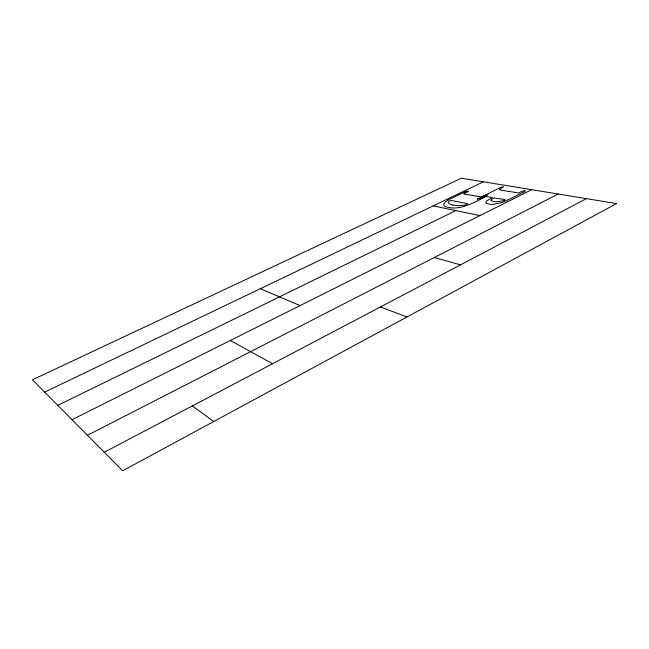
<?xml version="1.0" encoding="UTF-8"?>
<svg xmlns="http://www.w3.org/2000/svg" width="649" height="649" viewBox="0 0 649 649"><rect width="100%" height="100%" fill="white"/><g stroke="black" fill="none" stroke-linecap="round" stroke-linejoin="round"><path stroke-width="0.97" d="M468.083 191.609L468.172 191.544A1.412 0.446 -11.5 0 1 468.448 191.374L467.905 190.952L466.331 191.341M467.994 191.69L467.937 191.723A14.221 4.462 -11.7 0 1 465.966 192.55L464.327 193.353M464.165 193.434L463.743 193.994L481.331 196.963A1.274 0.414 -11.2 0 0 481.915 196.842L482.791 196.477M104.27 452.256L586.38 198.643M87.453 435.284L558.164 194.027M72.007 419.716L531.701 189.695M57.785 405.365L455.833 210.592M44.635 392.101L483.448 181.801M464.789 191.974L448.07 200.006A20.062 6.539 -11.6 0 0 444.752 202.585L443.916 203.867L443.916 205.368A15.032 4.892 -11.7 0 0 444.825 206.358C457.837 211.42 471.799 203.697 483.189 197.969L487.87 194.635A1.509 0.487 -11.1 0 0 487.659 194.481L486.572 194.595A2.296 0.738 -11.1 0 0 485.874 194.854M504.362 200.225L503.51 200.598A4.738 1.558 -10.8 0 1 502.253 201.003L497.312 201.669A8.859 2.904 -10.8 0 1 494.789 201.628L493.97 201.514A10.936 3.578 -10.8 0 1 491.609 200.776L491.171 200.379M484.9 195.357L477.072 199.113L480.309 198.562A19.089 6.295 -11 0 1 480.852 198.343L485.914 196.412L492.429 197.564L487.448 200.419A15.316 5.054 -10.8 0 0 486.198 201.677L486.085 202.877A8.453 2.783 -10.9 0 0 486.685 203.486L490.36 204.346A10.206 3.359 -10.9 0 0 492.81 204.354L500.979 202.829A12.664 4.162 -10.9 0 0 504.857 201.304L513.659 197.15A26.56 8.575 -10.9 0 0 515.858 195.933L521.561 193.086A26.431 8.437 -10.7 0 0 524.084 191.942C528.651 189.094 520.1 191.723 518.997 192.794A2.166 0.698 -10.4 0 1 518.226 192.907L503.949 190.636A20.646 6.506 -10.6 0 1 502.691 190.457L499.3 189.654A5.557 1.777 -10.8 0 1 500.379 189.021L503.608 186.709L500.858 187.228A32.71 10.562 -10.3 0 0 498.692 188.397L484.268 195.641A10.846 3.488 -11.4 0 1 482.783 196.477M452.84 205.052L457.675 205.628A17.62 5.711 -11.5 0 0 460.109 205.636L465.122 205.011A5.354 1.752 -11.6 0 0 466.436 204.613L467.84 203.827L463.686 202.821A34.584 11.017 -11.1 0 1 462.607 202.634A34.113 10.846 -11.2 0 1 460.117 202.261L451.891 200.557L449.14 201.003A4.235 1.371 -11.8 0 0 448.548 201.45L448.167 202.228L448.71 203.226A21.068 6.806 -11.5 0 0 452.799 205.068M433.216 205.879L479.919 215.606M504.865 199.462L503.738 199.308A15.503 5.03 -10.5 0 1 502.456 199.146A17.555 5.679 -10.6 0 1 500.33 198.878L499.99 198.813A13.272 4.397 -11 0 0 498.108 198.586L494.481 197.937A4.738 1.549 -10.9 0 0 493.427 198.343L492.64 198.732A5.46 1.793 -10.9 0 0 491.155 200.387M434.286 257.515L460.53 264.849M380.428 306.985L406.996 316.963M260.354 288.724L300.081 305.59M230.298 340.506L272.58 363.716M192.331 405.925L213.748 421.517M464.798 191.982A7.496 2.385 -11.5 0 1 466.306 191.333M504.346 200.217A2.847 0.941 -10.7 0 0 505.084 199.754A2.263 0.746 -10.7 0 0 504.963 199.43M616.55 203.575L122.661 470.801L32.45 379.811L461.39 178.199L616.55 203.575"/></g></svg>
